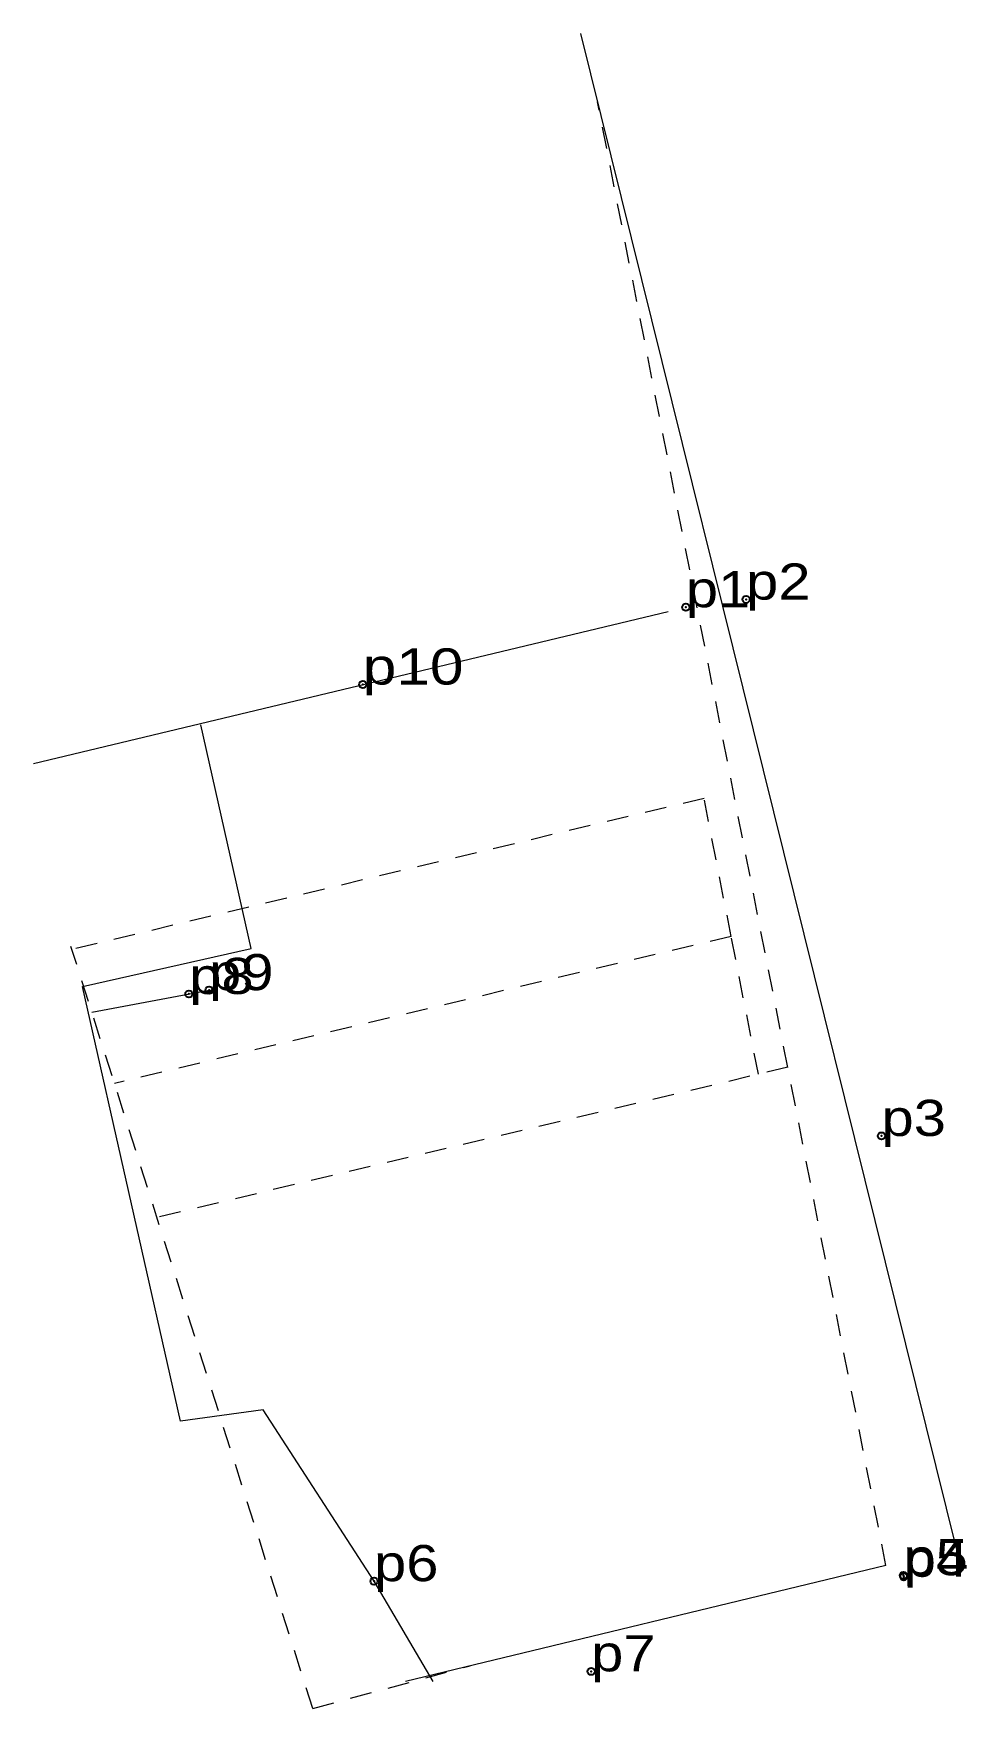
# Model space of a CAD drawing. Header units: metres. Extents: x 536401.2 to 536447.7, y 1836829.8 to 1836913.2.
import ezdxf

# ---------------------------------------------------------------- set-up
doc = ezdxf.new("R2010")
doc.units = ezdxf.units.M
doc.header["$LTSCALE"] = 0.72
doc.header["$PDMODE"] = 32
doc.header["$PDSIZE"] = 0.36
doc.linetypes.add('SHORT_DASHED', pattern=[2.7, 1.5, -1.2])
for name, color, linetype, lineweight in [('10', 7, 'SHORT_DASHED', 13), ('17', 7, 'SHORT_DASHED', 13), ('36', 7, 'Continuous', 13)]:
    doc.layers.add(name, color=color, linetype=linetype, lineweight=lineweight)
doc.layers.add('12', color=7, linetype='Continuous')
doc.layers.add('7', color=7, linetype='Continuous')

msp = doc.modelspace()

# ---------------------------------------------------------------- linework, layer by layer
at = {"layer": '10', "linetype": 'Continuous'}
msp.add_line((536428.48, 1836913.23), (536447.21, 1836837.78), dxfattribs=at)
at = {"layer": '10'}
for q in [(536403.09, 1836867.77), (536422.99, 1836831.95)]:
    msp.add_line((536415.14, 1836829.82), q, dxfattribs=at)
at = {"layer": '17'}
for p, q in [((536443.7, 1836836.94), (536429.33, 1836909.82)), ((536434.64, 1836875.14), (536403.14, 1836867.62)), ((536435.99, 1836868.27), (536434.64, 1836875.14)), ((536435.99, 1836868.27), (536405.26, 1836860.95)), ((536437.35, 1836861.4), (536435.99, 1836868.27)), ((536438.81, 1836861.75), (536407.38, 1836854.28))]:
    msp.add_line(p, q, dxfattribs=at)
at = {"layer": '36'}
for p, q in [((536401.22, 1836876.88), (536432.85, 1836884.45)), ((536404.13, 1836864.49), (536409.97, 1836865.59)), ((536443.7, 1836836.94), (536419.76, 1836831.17))]:
    msp.add_line(p, q, dxfattribs=at)
msp.add_lwpolyline([(536421.14, 1836831.17), (536418.19, 1836836.16), (536412.67, 1836844.7), (536408.55, 1836844.13), (536403.67, 1836865.78), (536412.07, 1836867.67), (536409.56, 1836878.81)], dxfattribs=at)
at = {"layer": '7'}
for p in [(536436.73, 1836885.05), (536433.73, 1836884.66), (536417.63, 1836880.81), (536408.97, 1836865.4), (536409.97, 1836865.59), (536443.48, 1836858.33), (536418.19, 1836836.16), (536444.57, 1836836.45), (536444.59, 1836836.38), (536429.01, 1836831.67)]:
    msp.add_point(p, dxfattribs=at)

# ---------------------------------------------------------------- texts
at = {"layer": '12'}
for s, width, p in [('p2', 1.2, (536436.73, 1836885.04)), ('p2', 1.2, (536436.73, 1836885.04)), ('p2', 1.2, (536436.73, 1836885.04)), ('p2', 1.2, (536436.73, 1836885.04)), ('p2', 1.2, (536436.73, 1836885.04)), ('p2', 1.2, (536436.73, 1836885.04)), ('p2', 1.2, (536436.73, 1836885.04)), ('p2', 1.2, (536436.73, 1836885.04)), ('p2', 1.2, (536436.73, 1836885.04)), ('p2', 1.2, (536436.73, 1836885.04)), ('p2', 1.2, (536436.73, 1836885.04)), ('p1', 1.2, (536433.73, 1836884.66)), ('p1', 1.2, (536433.73, 1836884.66)), ('p1', 1.2, (536433.73, 1836884.66)), ('p1', 1.2, (536433.73, 1836884.66)), ('p1', 1.2, (536433.73, 1836884.66)), ('p1', 1.2, (536433.73, 1836884.66)), ('p1', 1.2, (536433.73, 1836884.66)), ('p1', 1.2, (536433.73, 1836884.66)), ('p1', 1.2, (536433.73, 1836884.66)), ('p1', 1.2, (536433.73, 1836884.66)), ('p1', 1.2, (536433.73, 1836884.66)), ('p10', 1.25, (536417.63, 1836880.81)), ('p10', 1.25, (536417.63, 1836880.81)), ('p10', 1.25, (536417.63, 1836880.81)), ('p10', 1.25, (536417.63, 1836880.81)), ('p10', 1.25, (536417.63, 1836880.81)), ('p10', 1.25, (536417.63, 1836880.81)), ('p10', 1.25, (536417.63, 1836880.81)), ('p10', 1.25, (536417.63, 1836880.81)), ('p10', 1.25, (536417.63, 1836880.81)), ('p10', 1.25, (536417.63, 1836880.81)), ('p10', 1.25, (536417.63, 1836880.81)), ('p8', 1.2, (536408.98, 1836865.4)), ('p8', 1.2, (536408.98, 1836865.4)), ('p8', 1.2, (536408.98, 1836865.4)), ('p8', 1.2, (536408.98, 1836865.4)), ('p8', 1.2, (536408.98, 1836865.4)), ('p8', 1.2, (536408.98, 1836865.4)), ('p8', 1.2, (536408.98, 1836865.4)), ('p8', 1.2, (536408.98, 1836865.4)), ('p8', 1.2, (536408.98, 1836865.4)), ('p8', 1.2, (536408.98, 1836865.4)), ('p8', 1.2, (536408.98, 1836865.4)), ('p9', 1.2, (536409.97, 1836865.59)), ('p9', 1.2, (536409.97, 1836865.59)), ('p9', 1.2, (536409.97, 1836865.59)), ('p9', 1.2, (536409.97, 1836865.59)), ('p9', 1.2, (536409.97, 1836865.59)), ('p9', 1.2, (536409.97, 1836865.59)), ('p9', 1.2, (536409.97, 1836865.59)), ('p9', 1.2, (536409.97, 1836865.59)), ('p9', 1.2, (536409.97, 1836865.59)), ('p9', 1.2, (536409.97, 1836865.59)), ('p9', 1.2, (536409.97, 1836865.59)), ('p3', 1.2, (536443.48, 1836858.33)), ('p3', 1.2, (536443.48, 1836858.33)), ('p3', 1.2, (536443.48, 1836858.33)), ('p3', 1.2, (536443.48, 1836858.33)), ('p3', 1.2, (536443.48, 1836858.33)), ('p3', 1.2, (536443.48, 1836858.33)), ('p3', 1.2, (536443.48, 1836858.33)), ('p3', 1.2, (536443.48, 1836858.33)), ('p3', 1.2, (536443.48, 1836858.33)), ('p3', 1.2, (536443.48, 1836858.33)), ('p3', 1.2, (536443.48, 1836858.33)), ('p6', 1.2, (536418.19, 1836836.16)), ('p6', 1.2, (536418.19, 1836836.16)), ('p6', 1.2, (536418.19, 1836836.16)), ('p6', 1.2, (536418.19, 1836836.16)), ('p6', 1.2, (536418.19, 1836836.16)), ('p6', 1.2, (536418.19, 1836836.16)), ('p6', 1.2, (536418.19, 1836836.16)), ('p6', 1.2, (536418.19, 1836836.16)), ('p6', 1.2, (536418.19, 1836836.16)), ('p6', 1.2, (536418.19, 1836836.16)), ('p6', 1.2, (536418.19, 1836836.16)), ('p5', 1.2, (536444.57, 1836836.46)), ('p5', 1.2, (536444.57, 1836836.46)), ('p5', 1.2, (536444.57, 1836836.46)), ('p5', 1.2, (536444.57, 1836836.46)), ('p5', 1.2, (536444.57, 1836836.46)), ('p5', 1.2, (536444.57, 1836836.46)), ('p5', 1.2, (536444.57, 1836836.46)), ('p5', 1.2, (536444.57, 1836836.46)), ('p5', 1.2, (536444.57, 1836836.46)), ('p5', 1.2, (536444.57, 1836836.46)), ('p5', 1.2, (536444.57, 1836836.46)), ('p4', 1.2, (536444.59, 1836836.38)), ('p4', 1.2, (536444.59, 1836836.38)), ('p4', 1.2, (536444.59, 1836836.38)), ('p4', 1.2, (536444.59, 1836836.38)), ('p4', 1.2, (536444.59, 1836836.38)), ('p4', 1.2, (536444.59, 1836836.38)), ('p4', 1.2, (536444.59, 1836836.38)), ('p4', 1.2, (536444.59, 1836836.38)), ('p4', 1.2, (536444.59, 1836836.38)), ('p4', 1.2, (536444.59, 1836836.38)), ('p4', 1.2, (536444.59, 1836836.38)), ('p7', 1.2, (536429.01, 1836831.67)), ('p7', 1.2, (536429.01, 1836831.67)), ('p7', 1.2, (536429.01, 1836831.67)), ('p7', 1.2, (536429.01, 1836831.67)), ('p7', 1.2, (536429.01, 1836831.67)), ('p7', 1.2, (536429.01, 1836831.67)), ('p7', 1.2, (536429.01, 1836831.67)), ('p7', 1.2, (536429.01, 1836831.67)), ('p7', 1.2, (536429.01, 1836831.67)), ('p7', 1.2, (536429.01, 1836831.67)), ('p7', 1.2, (536429.01, 1836831.67))]:
    msp.add_text(s, height=1.8, dxfattribs=dict(at, width=width)).set_placement(p)

doc.saveas('drawing.dxf')
